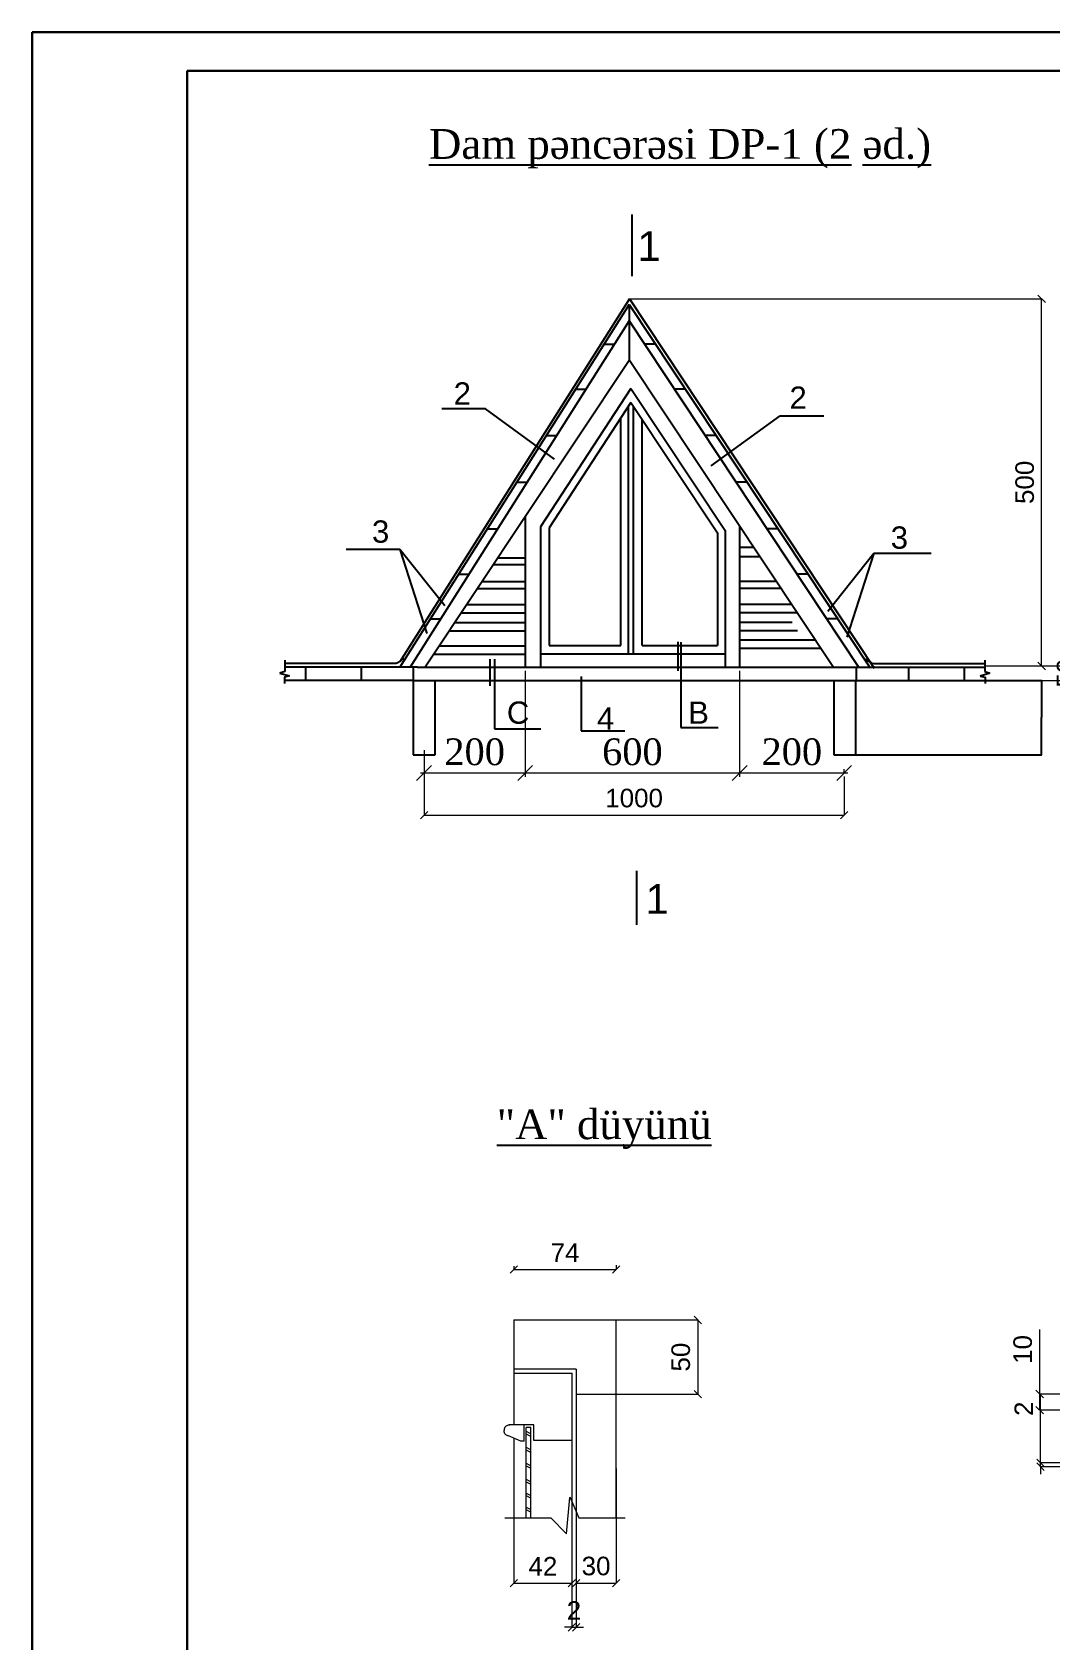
# Model space of a CAD drawing. Header units: millimetres. Extents: x 120281 to 1416367021, y -641565767 to 918373.
# Drawn here: x 625445 to 639161, y 718719 to 740379 of the extents above; entities that cross this region are included whole.
import ezdxf

# ---------------------------------------------------------------- set-up
doc = ezdxf.new("R2010")
doc.units = ezdxf.units.MM
doc.layers.add('doseme ekspilikasyasi', color=7, linetype='Continuous')
doc.layers.add('oxlar', color=150, linetype='Continuous', lineweight=20)
doc.layers.add('размер2', color=210, linetype='Continuous', lineweight=15)
doc.styles.get("Standard").update_dxf_attribs({"font": 'arial.ttf'})
doc.styles.add('standart2', font='times.ttf', dxfattribs={"height": 360})
doc.dimstyles.new('olcu ic pese', dxfattribs={"dimtxt": 360, "dimasz": 200, "dimexe": 50, "dimexo": 50, "dimgap": 100, "dimtad": 1, "dimdec": 0, "dimzin": 0, "dimdsep": 46, "dimtxsty": 'standart2', "dimblk": 'OBLIQUE', "dimcen": 0.09, "dimdle": 50, "dimclrd": 256, "dimclre": 256, "dimclrt": 256, "dimadec": 0, "dimazin": 0, "dimtfac": 1, "dimtdec": 0, "dimtofl": 0, "dimtmove": 0, "dimatfit": 3, "dimldrblk": 'OBLIQUE', "dimfxl": 200, "dimtolj": 1, "dimtzin": 0, "dimlwd": 9, "dimlwe": 9, "dimarcsym": 0})
doc.dimstyles.new('OLCU OXU XARICI', dxfattribs={"dimtxt": 250, "dimasz": 100, "dimexe": 1.25, "dimexo": 0.625, "dimgap": 100, "dimtad": 1, "dimtxsty": 'Standard', "dimblk": 'OBLIQUE', "dimcen": 2.5, "dimadec": 0, "dimazin": 0, "dimtfac": 1, "dimtmove": 0, "dimatfit": 3, "dimldrblk": 'OBLIQUE', "dimfxl": 1, "dimlwd": 9, "dimlwe": 9, "dimarcsym": 0})
doc.dimstyles.get("Standard").update_dxf_attribs({"dimtxt": 0.18, "dimasz": 0.18, "dimexe": 0.18, "dimexo": 0.0625, "dimgap": 0.09, "dimtad": 0, "dimtih": 1, "dimtoh": 1, "dimdec": 4, "dimzin": 0, "dimdsep": 46, "dimtxsty": 'Standard', "dimcen": 0.09, "dimadec": 0, "dimazin": 0, "dimtfac": 1, "dimtdec": 4, "dimtofl": 0, "dimtmove": 0, "dimatfit": 3, "dimfxl": 1, "dimtolj": 1, "dimtzin": 0, "dimarcsym": 0})

# ---------------------------------------------------------------- blocks, each defined once
blk = doc.blocks.new('*D302')
at = {"color": 0, "lineweight": -2, "transparency": 16777216}
for p, q in [((638270, 731648), (639038, 731648)), ((639037, 731648), (639037, 731149)), ((639037, 730650), (639037, 731149)), ((636537, 730650), (639038, 730650))]:
    blk.add_line(p, q, dxfattribs=at)
at = {"color": 0, "lineweight": 53, "transparency": 16777216}
for points in [[(639037, 731648), (639037, 731648), (639037, 731648)], [(639037, 730650), (639037, 730650), (639037, 730650)]]:
    blk.add_solid(points, dxfattribs=at)
at = {"layer": 'Defpoints', "color": 0, "lineweight": 53, "transparency": 16777216}
for p in [(638270, 731648), (639037, 731648), (636537, 730650)]:
    blk.add_point(p, dxfattribs=at)
at = {"color": 0, "transparency": 16777216, "insert": (639037, 731149), "char_height": 0.18, "attachment_point": 5}
blk.add_mtext('\\A1;200', dxfattribs=at)
blk = doc.blocks.new('_Oblique')
at = {"color": 0, "linetype": 'ByBlock', "lineweight": -2}
blk.add_line((-0.5, -0.5), (0.5, 0.5), dxfattribs=at)
blk = doc.blocks.new('*D303')
at = {"layer": 'Defpoints', "color": 0, "lineweight": 53, "transparency": 16777216}
for p in [(638274, 731845), (639594, 731845), (638270, 731648)]:
    blk.add_point(p, dxfattribs=at)
at = {"layer": 'oxlar', "color": 0, "lineweight": 9, "transparency": 16777216}
for p, q in [((639594, 731845), (639594, 731945)), ((638274, 731845), (639596, 731845)), ((639594, 731648), (639594, 731845)), ((638271, 731648), (639596, 731648)), ((639594, 731648), (639594, 731548))]:
    blk.add_line(p, q, dxfattribs=at)
at = {"layer": 'oxlar', "color": 0, "lineweight": 9, "transparency": 16777216, "xscale": 100, "yscale": 100, "zscale": 100}
for p, rotation in [((639594, 731845), 270), ((639594, 731648), 90)]:
    blk.add_blockref('_Oblique', p, dxfattribs=dict(at, rotation=rotation))
at = {"layer": 'oxlar', "color": 0, "transparency": 16777216, "insert": (639367, 731747), "char_height": 250, "attachment_point": 5, "rotation": 90}
blk.add_mtext('50', dxfattribs=at)
blk = doc.blocks.new('*D304')
at = {"layer": 'Defpoints', "color": 0, "lineweight": 53, "transparency": 16777216}
for p in [(633487, 736789), (639037, 736789), (638274, 731845)]:
    blk.add_point(p, dxfattribs=at)
at = {"layer": 'oxlar', "color": 0, "lineweight": 9, "transparency": 16777216}
for p, q in [((633487, 736789), (639039, 736789)), ((639037, 731845), (639037, 736789)), ((638274, 731845), (639039, 731845))]:
    blk.add_line(p, q, dxfattribs=at)
at = {"layer": 'oxlar', "color": 0, "lineweight": 9, "transparency": 16777216, "xscale": 100, "yscale": 100, "zscale": 100}
for p, rotation in [((639037, 736789), 90), ((639037, 731845), 270)]:
    blk.add_blockref('_Oblique', p, dxfattribs=dict(at, rotation=rotation))
at = {"layer": 'oxlar', "color": 0, "transparency": 16777216, "insert": (638810, 734317), "char_height": 250, "attachment_point": 5, "rotation": 90}
blk.add_mtext('500', dxfattribs=at)
blk = doc.blocks.new('*D284')
at = {"layer": 'Defpoints', "color": 0, "lineweight": 53, "transparency": 16777216}
for p in [(639023, 721115), (640663, 721064), (640671, 721115)]:
    blk.add_point(p, dxfattribs=at)
at = {"layer": 'oxlar', "color": 0, "lineweight": 9, "transparency": 16777216}
for p, q in [((639023, 721115), (639023, 722027)), ((640671, 721115), (639022, 721115)), ((640662, 721064), (639022, 721064)), ((639023, 721064), (639023, 721115)), ((639023, 721064), (639023, 720964))]:
    blk.add_line(p, q, dxfattribs=at)
at = {"layer": 'oxlar', "color": 0, "lineweight": 9, "transparency": 16777216, "xscale": 100, "yscale": 100, "zscale": 100}
for p, rotation in [((639023, 721115), 270), ((639023, 721064), 90)]:
    blk.add_blockref('_Oblique', p, dxfattribs=dict(at, rotation=rotation))
at = {"layer": 'oxlar', "color": 0, "transparency": 16777216, "insert": (638797, 721844), "char_height": 250, "attachment_point": 5, "rotation": 90}
blk.add_mtext('2', dxfattribs=at)
blk = doc.blocks.new('*D286')
at = {"layer": 'Defpoints', "color": 0, "lineweight": 53, "transparency": 16777216}
for p in [(639011, 722042), (640635, 722042), (640709, 721825)]:
    blk.add_point(p, dxfattribs=at)
at = {"layer": 'oxlar', "color": 0, "lineweight": 9, "transparency": 16777216}
for p, q in [((639011, 722042), (639011, 722909)), ((640635, 722042), (639010, 722042)), ((639011, 721825), (639011, 722042)), ((640709, 721825), (639010, 721825))]:
    blk.add_line(p, q, dxfattribs=at)
at = {"layer": 'oxlar', "color": 0, "lineweight": 9, "transparency": 16777216, "xscale": 100, "yscale": 100, "zscale": 100}
for p, rotation in [((639011, 722042), 90), ((639011, 721825), 270)]:
    blk.add_blockref('_Oblique', p, dxfattribs=dict(at, rotation=rotation))
at = {"layer": 'oxlar', "color": 0, "transparency": 16777216, "insert": (638783, 722642), "char_height": 250, "attachment_point": 5, "rotation": 90}
blk.add_mtext('10', dxfattribs=at)
blk = doc.blocks.new('*D293')
at = {"layer": 'Defpoints', "color": 0, "lineweight": 53, "transparency": 16777216}
for p in [(632712, 721790), (631932, 720712), (632712, 719497)]:
    blk.add_point(p, dxfattribs=at)
at = {"layer": 'oxlar', "color": 0, "lineweight": 9, "transparency": 16777216}
for p, q in [((632712, 721789), (632712, 719496)), ((631932, 720712), (631932, 719496)), ((631932, 719497), (632712, 719497))]:
    blk.add_line(p, q, dxfattribs=at)
at = {"layer": 'oxlar', "color": 0, "lineweight": 9, "transparency": 16777216, "xscale": 100, "yscale": 100, "zscale": 100, "rotation": 180}
blk.add_blockref('_Oblique', (631932, 719497), dxfattribs=at)
at = {"layer": 'oxlar', "color": 0, "lineweight": 9, "transparency": 16777216, "xscale": 100, "yscale": 100, "zscale": 100}
blk.add_blockref('_Oblique', (632712, 719497), dxfattribs=at)
at = {"layer": 'oxlar', "color": 0, "transparency": 16777216, "insert": (632322, 719723), "char_height": 250, "attachment_point": 5}
blk.add_mtext('42', dxfattribs=at)
blk = doc.blocks.new('*D294')
at = {"layer": 'Defpoints', "color": 0, "lineweight": 53, "transparency": 16777216}
for p in [(632769, 722128), (632712, 721790), (632769, 718901)]:
    blk.add_point(p, dxfattribs=at)
at = {"layer": 'oxlar', "color": 0, "lineweight": 9, "transparency": 16777216}
for p, q in [((632769, 722127), (632769, 718900)), ((632712, 721789), (632712, 718900)), ((632712, 718901), (632612, 718901)), ((632712, 718901), (632769, 718901)), ((632769, 718901), (632869, 718901))]:
    blk.add_line(p, q, dxfattribs=at)
at = {"layer": 'oxlar', "color": 0, "lineweight": 9, "transparency": 16777216, "xscale": 100, "yscale": 100, "zscale": 100}
blk.add_blockref('_Oblique', (632712, 718901), dxfattribs=at)
at = {"layer": 'oxlar', "color": 0, "lineweight": 9, "transparency": 16777216, "xscale": 100, "yscale": 100, "zscale": 100, "rotation": 180}
blk.add_blockref('_Oblique', (632769, 718901), dxfattribs=at)
at = {"layer": 'oxlar', "color": 0, "transparency": 16777216, "insert": (632740, 719127), "char_height": 250, "attachment_point": 5}
blk.add_mtext('2', dxfattribs=at)
blk = doc.blocks.new('*D295')
at = {"layer": 'Defpoints', "color": 0, "lineweight": 53, "transparency": 16777216}
for p in [(632769, 722128), (633307, 721040), (633307, 719497)]:
    blk.add_point(p, dxfattribs=at)
at = {"layer": 'oxlar', "color": 0, "lineweight": 9, "transparency": 16777216}
for p, q in [((632769, 722127), (632769, 719496)), ((633307, 721039), (633307, 719496)), ((632769, 719497), (633307, 719497))]:
    blk.add_line(p, q, dxfattribs=at)
at = {"layer": 'oxlar', "color": 0, "lineweight": 9, "transparency": 16777216, "xscale": 100, "yscale": 100, "zscale": 100, "rotation": 180}
blk.add_blockref('_Oblique', (632769, 719497), dxfattribs=at)
at = {"layer": 'oxlar', "color": 0, "lineweight": 9, "transparency": 16777216, "xscale": 100, "yscale": 100, "zscale": 100}
blk.add_blockref('_Oblique', (633307, 719497), dxfattribs=at)
at = {"layer": 'oxlar', "color": 0, "transparency": 16777216, "insert": (633038, 719725), "char_height": 250, "attachment_point": 5}
blk.add_mtext('30', dxfattribs=at)
blk = doc.blocks.new('*D296')
at = {"layer": 'Defpoints', "color": 0, "lineweight": 53, "transparency": 16777216}
for p in [(633220, 723039), (633276, 722039), (634407, 722039)]:
    blk.add_point(p, dxfattribs=at)
at = {"layer": 'oxlar', "color": 0, "lineweight": 9, "transparency": 16777216}
for p, q in [((633221, 723039), (634408, 723039)), ((634407, 723039), (634407, 722039)), ((633277, 722039), (634408, 722039))]:
    blk.add_line(p, q, dxfattribs=at)
at = {"layer": 'oxlar', "color": 0, "lineweight": 9, "transparency": 16777216, "xscale": 100, "yscale": 100, "zscale": 100}
for p, rotation in [((634407, 723039), 90), ((634407, 722039), 270)]:
    blk.add_blockref('_Oblique', p, dxfattribs=dict(at, rotation=rotation))
at = {"layer": 'oxlar', "color": 0, "transparency": 16777216, "insert": (634179, 722539), "char_height": 250, "attachment_point": 5, "rotation": 90}
blk.add_mtext('50', dxfattribs=at)
blk = doc.blocks.new('*D297')
at = {"layer": 'Defpoints', "color": 0, "lineweight": 53, "transparency": 16777216}
for p in [(631932, 723765), (633307, 723776), (633307, 723720)]:
    blk.add_point(p, dxfattribs=at)
at = {"layer": 'oxlar', "color": 0, "lineweight": 9, "transparency": 16777216}
for p, q in [((631932, 723764), (631932, 723719)), ((631932, 723720), (633307, 723720)), ((633307, 723775), (633307, 723719))]:
    blk.add_line(p, q, dxfattribs=at)
at = {"layer": 'oxlar', "color": 0, "lineweight": 9, "transparency": 16777216, "xscale": 100, "yscale": 100, "zscale": 100, "rotation": 180}
blk.add_blockref('_Oblique', (631932, 723720), dxfattribs=at)
at = {"layer": 'oxlar', "color": 0, "lineweight": 9, "transparency": 16777216, "xscale": 100, "yscale": 100, "zscale": 100}
blk.add_blockref('_Oblique', (633307, 723720), dxfattribs=at)
at = {"layer": 'oxlar', "color": 0, "transparency": 16777216, "insert": (632620, 723945), "char_height": 250, "attachment_point": 5}
blk.add_mtext('74', dxfattribs=at)
blk = doc.blocks.new('*D298')
at = {"layer": 'Defpoints', "color": 0, "lineweight": 53, "transparency": 16777216}
for p in [(630722, 730712), (636378, 730357), (636378, 729837)]:
    blk.add_point(p, dxfattribs=at)
at = {"layer": 'oxlar', "color": 0, "lineweight": 9, "transparency": 16777216}
for p, q in [((630722, 730712), (630722, 729836)), ((636378, 730356), (636378, 729836)), ((630722, 729837), (636378, 729837))]:
    blk.add_line(p, q, dxfattribs=at)
at = {"layer": 'oxlar', "color": 0, "lineweight": 9, "transparency": 16777216, "xscale": 100, "yscale": 100, "zscale": 100, "rotation": 180}
blk.add_blockref('_Oblique', (630722, 729837), dxfattribs=at)
at = {"layer": 'oxlar', "color": 0, "lineweight": 9, "transparency": 16777216, "xscale": 100, "yscale": 100, "zscale": 100}
blk.add_blockref('_Oblique', (636378, 729837), dxfattribs=at)
at = {"layer": 'oxlar', "color": 0, "transparency": 16777216, "insert": (633550, 730065), "char_height": 250, "attachment_point": 5}
blk.add_mtext('1000', dxfattribs=at)
blk = doc.blocks.new('*D325')
at = {"layer": 'Defpoints', "color": 0, "lineweight": 53, "transparency": 16777216}
for p in [(632084, 731829), (630722, 730712), (632084, 730404)]:
    blk.add_point(p, dxfattribs=at)
at = {"layer": 'doseme ekspilikasyasi', "lineweight": 9, "transparency": 16777216}
for p, q in [((632084, 731779), (632084, 730354)), ((630722, 730662), (630722, 730354)), ((630672, 730404), (632134, 730404))]:
    blk.add_line(p, q, dxfattribs=at)
at = {"layer": 'doseme ekspilikasyasi', "lineweight": 9, "transparency": 16777216, "xscale": 200, "yscale": 200, "zscale": 200, "rotation": 180}
blk.add_blockref('_Oblique', (630722, 730404), dxfattribs=at)
at = {"layer": 'doseme ekspilikasyasi', "lineweight": 9, "transparency": 16777216, "xscale": 200, "yscale": 200, "zscale": 200}
blk.add_blockref('_Oblique', (632084, 730404), dxfattribs=at)
at = {"layer": 'doseme ekspilikasyasi', "lineweight": 15, "transparency": 16777216, "insert": (631403, 730687), "char_height": 360, "attachment_point": 5, "style": 'standart2'}
blk.add_mtext('\\A1;200', dxfattribs=at)
blk = doc.blocks.new('*D326')
at = {"layer": 'Defpoints', "color": 0, "lineweight": 53, "transparency": 16777216}
for p in [(632084, 731829), (634971, 731829), (634971, 730404)]:
    blk.add_point(p, dxfattribs=at)
at = {"layer": 'doseme ekspilikasyasi', "lineweight": 9, "transparency": 16777216}
for p, q in [((632084, 731779), (632084, 730354)), ((634971, 731779), (634971, 730354)), ((632034, 730404), (635021, 730404))]:
    blk.add_line(p, q, dxfattribs=at)
at = {"layer": 'doseme ekspilikasyasi', "lineweight": 9, "transparency": 16777216, "xscale": 200, "yscale": 200, "zscale": 200, "rotation": 180}
blk.add_blockref('_Oblique', (632084, 730404), dxfattribs=at)
at = {"layer": 'doseme ekspilikasyasi', "lineweight": 9, "transparency": 16777216, "xscale": 200, "yscale": 200, "zscale": 200}
blk.add_blockref('_Oblique', (634971, 730404), dxfattribs=at)
at = {"layer": 'doseme ekspilikasyasi', "lineweight": 15, "transparency": 16777216, "insert": (633527, 730687), "char_height": 360, "attachment_point": 5, "style": 'standart2'}
blk.add_mtext('\\A1;600', dxfattribs=at)
blk = doc.blocks.new('*D327')
at = {"layer": 'Defpoints', "color": 0, "lineweight": 53, "transparency": 16777216}
for p in [(634971, 731829), (636378, 730404), (636378, 730357)]:
    blk.add_point(p, dxfattribs=at)
at = {"layer": 'doseme ekspilikasyasi', "lineweight": 9, "transparency": 16777216}
for p, q in [((634971, 731779), (634971, 730354)), ((634921, 730404), (636428, 730404)), ((636378, 730407), (636378, 730454))]:
    blk.add_line(p, q, dxfattribs=at)
at = {"layer": 'doseme ekspilikasyasi', "lineweight": 9, "transparency": 16777216, "xscale": 200, "yscale": 200, "zscale": 200, "rotation": 180}
blk.add_blockref('_Oblique', (634971, 730404), dxfattribs=at)
at = {"layer": 'doseme ekspilikasyasi', "lineweight": 9, "transparency": 16777216, "xscale": 200, "yscale": 200, "zscale": 200}
blk.add_blockref('_Oblique', (636378, 730404), dxfattribs=at)
at = {"layer": 'doseme ekspilikasyasi', "lineweight": 15, "transparency": 16777216, "insert": (635674, 730687), "char_height": 360, "attachment_point": 5, "style": 'standart2'}
blk.add_mtext('\\A1;200', dxfattribs=at)

msp = doc.modelspace()

# ---------------------------------------------------------------- linework, layer by layer
at = {"linetype": 'Continuous'}
for p, q in [((633518.8518, 737925.32317), (633518.8518, 737094.9277)), ((633484.21036, 736711.6547), (630396.64189, 731829.0155)), ((633486.63251, 736789.02086), (630396.76143, 731902.74034)), ((633484.21036, 736711.6547), (636729.02232, 731818.12315)), ((633486.63251, 736789.02086), (636784.31256, 731815.75843)), ((633487.14996, 735956.45197), (633487.14996, 736701.01768)), ((633487.14996, 735956.45197), (633487.14996, 736701.01768)), ((633484.11186, 736489.80723), (630536.83007, 731829.0155)), ((633484.11186, 736489.80723), (636577.52439, 731824.60259)), ((633146.16788, 736177.07888), (633286.35606, 736177.07888)), ((633838.67789, 736177.07888), (633691.47636, 736177.07888)), ((633485.61854, 735958.4831), (630736.08897, 731826.59984)), ((633487.14996, 735960.47574), (636236.67953, 731828.59248)), ((633507.03969, 735582.54253), (632288.96824, 733716.32918)), ((632763.79594, 735572.40104), (632903.98412, 735572.40104)), ((633507.03969, 735582.54253), (634775.91727, 733668.83775)), ((634239.62879, 735572.40104), (634092.42726, 735572.40104)), ((633507.73136, 735391.05884), (632405.94549, 733703.00721)), ((633475.79174, 732009.29872), (633475.79174, 735342.12399)), ((633507.73136, 735391.05884), (634670.67787, 733637.11793)), ((633539.87657, 732009.29872), (633539.87657, 735342.57785)), ((631547.78698, 735305.96194), (630961.02425, 735305.96194)), ((632478.8488, 734628.82607), (631547.78698, 735305.96194)), ((633372.73322, 732122.66655), (633372.73322, 735184.2275)), ((633659.93072, 732121.44095), (633659.93072, 735161.51372)), ((634585.50491, 734537.40055), (635516.56673, 735214.53642)), ((635516.56673, 735214.53642), (636104.22971, 735214.53642)), ((632370.00447, 734949.66451), (632510.19265, 734949.66451)), ((634656.01083, 734949.66451), (634507.90006, 734949.66451)), ((631971.53857, 734319.5359), (632111.72675, 734319.5359)), ((635062.68958, 734319.5359), (634914.57881, 734319.5359)), ((632083.63007, 733851.63079), (632083.63007, 731828.59248)), ((634775.91727, 734023.76769), (634775.91727, 734021.61388)), ((631573.96668, 733690.82107), (631714.15486, 733690.82107)), ((632288.96824, 733716.32918), (632288.96824, 731828.59248)), ((632405.94549, 733703.00721), (632405.94549, 732122.66655)), ((634670.67787, 733637.11793), (634670.67787, 732121.44095)), ((634775.91727, 733668.83775), (634775.91727, 731832.29494)), ((634970.865, 733730.80802), (634970.865, 731828.59248)), ((635487.27032, 733690.82107), (635339.15954, 733690.82107)), ((630395.58988, 733415.03381), (629675.22859, 733415.03381)), ((630395.58988, 733415.03381), (630759.61077, 732282.52436)), ((631001.79223, 732653.18491), (630395.58988, 733415.03381)), ((634970.865, 733446.5482), (635160.02349, 733446.5482)), ((631658.31405, 733212.48287), (632083.63007, 733212.48287)), ((631717.02691, 733300.71421), (632083.63007, 733300.71421)), ((634970.865, 733317.62153), (635245.81673, 733317.62153)), ((636159.35113, 732584.87506), (636779.96963, 733364.84155)), ((636779.96963, 733364.84155), (636415.94874, 732232.3321)), ((636779.96963, 733364.84155), (637551.24805, 733364.84155)), ((631188.18386, 733080.74932), (631328.37204, 733080.74932)), ((631505.92505, 732983.47876), (632083.63007, 732983.47876)), ((635468.16944, 732983.47876), (634970.865, 732983.47876)), ((635891.79782, 733080.74932), (635744.59629, 733080.74932)), ((631440.927, 732885.80228), (632083.63007, 732885.80228)), ((635533.1675, 732885.80228), (634970.865, 732885.80228)), ((631223.93562, 732559.71631), (632083.63007, 732559.71631)), ((631297.54198, 732670.32901), (632083.63007, 732670.32901)), ((635676.55251, 732670.32901), (634970.865, 732670.32901)), ((635750.15887, 732559.71631), (634970.865, 732559.71631)), ((630808.76998, 732480.74932), (630948.95816, 732480.74932)), ((631062.69186, 732317.40562), (632083.63007, 732317.40562)), ((631136.29823, 732428.01833), (632083.63007, 732428.01833)), ((635676.55251, 732428.01833), (634970.865, 732428.01833)), ((635750.15887, 732317.40562), (634970.865, 732317.40562)), ((636300.33299, 732480.74932), (636154.12727, 732480.74932)), ((630927.64633, 732114.46459), (632083.63007, 732114.46459)), ((632405.94549, 732122.66655), (633372.73322, 732122.66655)), ((633659.93072, 732121.44095), (634670.67787, 732121.44095)), ((634140.42447, 732171.41997), (634140.42447, 731777.65168)), ((634178.6914, 732167.48072), (634178.6914, 731018.0689)), ((635996.11115, 732190.10904), (634970.865, 732190.10904)), ((628845.83934, 731922.13099), (628845.83934, 731769.11011)), ((630331.18225, 731879.0155), (628849.55308, 731879.0155)), ((630854.03997, 732003.85189), (632083.63007, 732003.85189)), ((631609.29711, 731938.10151), (631609.29711, 731576.81199)), ((631670.93859, 731937.71625), (631670.93859, 730999.6763)), ((632294.35767, 732009.29872), (634781.30669, 732009.29872)), ((636069.71751, 732079.49634), (634970.865, 732079.49634)), ((636779.93522, 731878.59248), (638270.06472, 731878.59248)), ((638273.77845, 731921.70797), (638273.77845, 731768.68709)), ((628845.83934, 731769.11011), (628778.15703, 731748.51115)), ((628778.15703, 731748.51115), (628910.57895, 731710.25593)), ((628910.57895, 731710.25593), (628842.89663, 731695.54238)), ((628842.89663, 731695.54238), (628842.89663, 731607.26111)), ((630629.33488, 731829.0155), (628849.55308, 731829.0155)), ((629124.57355, 731829.0155), (629124.57355, 731646.48922)), ((629874.17052, 731829.0155), (629874.17052, 731646.48922)), ((630576.21903, 731829.0155), (630576.21903, 731646.48922)), ((630635.38212, 731829.0155), (630627.77137, 731829.0155)), ((630629.21054, 731828.59248), (636484.23568, 731828.59248)), ((632836.19636, 731705.25184), (632836.19636, 730969.53081)), ((634970.865, 731828.59248), (636283.15163, 731828.59248)), ((636484.23568, 731828.59248), (638270.06472, 731828.59248)), ((636538.61762, 731828.59248), (636538.61762, 731646.06619)), ((637245.44727, 731828.59248), (637245.44727, 731646.06619)), ((637995.04424, 731828.59248), (637995.04424, 731646.06619)), ((638341.46077, 731748.08812), (638209.03885, 731709.8329)), ((638209.03885, 731709.8329), (638276.72116, 731695.11936)), ((638273.77845, 731768.68709), (638341.46077, 731748.08812)), ((638276.72116, 731695.11936), (638276.72116, 731606.83808)), ((630583.498, 731648.30926), (628849.55308, 731648.30926)), ((630576.21903, 731648.30926), (630576.21903, 730648.30926)), ((630576.21903, 731648.30926), (636536.85976, 731648.30926)), ((630872.71167, 730649.57198), (630872.71167, 731648.30926)), ((636240.36713, 731648.30926), (636240.36713, 730648.30926)), ((636536.11979, 731647.88623), (638270.06472, 731647.88623)), ((636536.85976, 730649.57198), (636536.85976, 731648.30926)), ((634178.6914, 731018.0689), (634679.96235, 731018.0689)), ((631670.93859, 730999.6763), (632293.28926, 730999.6763)), ((632836.19636, 730969.53081), (633422.9106, 730969.53081)), ((630576.21903, 730649.57198), (630872.71167, 730649.57198)), ((636240.36713, 730649.57198), (636536.85976, 730649.57198)), ((633581.86536, 729087.97847), (633581.86536, 728359.93668))]:
    msp.add_line(p, q, dxfattribs=at)
for centre, radius, start, end in [((630316.45921, 732033.64781), 151.61076, 264.512931694, 328.223590661), ((636805.61616, 732030.16186), 153.57478, 211.776409339, 275.487068306)]:
    msp.add_arc(centre, radius, start, end, dxfattribs=at)
at = {"layer": 'oxlar'}
for p, q in [((631932.00227, 723039.16676), (631932.00227, 721627.25809)), ((631932.00227, 723039.16676), (633307.00227, 723039.16676)), ((633307.00227, 720376.38905), (633307.00227, 723039.16676)), ((632768.82207, 722376.21584), (631932.00227, 722376.21584)), ((632768.82207, 722376.21584), (632768.82207, 722039.16676)), ((631932.00227, 722324.68022), (632713.82341, 722324.68022)), ((632711.74798, 722324.68022), (632711.74798, 721415.79585)), ((632768.82207, 722039.16676), (633307.00227, 722039.16676)), ((632025.58773, 721408.18463), (631856.58382, 721480.20486)), ((632198.46998, 721627.25809), (631866.05806, 721627.25809)), ((632069.71787, 721408.18463), (632069.71787, 721627.25809)), ((632095.87712, 720376.38905), (632095.87712, 721593.75129)), ((632161.57259, 721593.75129), (632095.87712, 721593.75129)), ((632095.87712, 721542.21204), (632161.57259, 721506.98808)), ((632095.87712, 721507.26851), (632161.57259, 721472.04454)), ((632161.57259, 720376.38905), (632161.57259, 721593.75129)), ((632198.46998, 721415.79585), (632198.46998, 721627.25809)), ((631932.00227, 721448.06564), (631932.00227, 720376.38905)), ((632069.71787, 721408.18463), (632025.58773, 721408.18463)), ((632095.87712, 721327.12847), (632161.57259, 721291.90451)), ((632095.87712, 721292.18494), (632161.57259, 721256.96097)), ((632711.74798, 721415.79585), (632198.46998, 721415.79585)), ((632095.87712, 721112.0449), (632161.57259, 721076.82093)), ((632095.87712, 721077.10136), (632161.57259, 721041.8774)), ((632095.87712, 720896.96133), (632161.57259, 720861.73736)), ((632095.87712, 720862.01779), (632161.57259, 720826.79383)), ((632095.87712, 720708.98176), (632161.57259, 720673.7578)), ((632095.87712, 720674.03823), (632161.57259, 720638.81427)), ((632638.27893, 720158.0478), (632686.51735, 720650.07969)), ((632682.69088, 720658.89477), (632805.32166, 720376.38905)), ((632095.87712, 720521.0022), (632161.57259, 720485.77824)), ((632095.87712, 720486.05867), (632161.57259, 720450.8347)), ((631808.60029, 720376.38905), (632428.64968, 720376.38905)), ((632428.64968, 720376.38905), (632638.27893, 720158.0478)), ((632805.32166, 720376.38905), (633428.08043, 720376.38905))]:
    msp.add_line(p, q, dxfattribs=at)
msp.add_open_spline([(631856.58382, 721480.20486), (631856.58382, 721480.20486), (631826.41094, 721485.53852), (631811.49879, 721508.26312), (631801.37378, 721523.69259), (631800.83419, 721543.00471), (631803.09459, 721561.48967), (631805.25149, 721579.1282), (631810.11881, 721596.75841), (631822.70438, 721609.11343), (631843.76863, 721629.79183), (631877.33163, 721627.25809), (631877.33163, 721627.25809)], degree=3, knots=[0, 0, 0, 0, 1, 1, 1, 2, 2, 2, 3, 3, 3, 4, 4, 4, 4], dxfattribs=at)
at = {"layer": 'размер2', "color": 0, "lineweight": 30}
msp.add_lwpolyline([(625445.2643, 740378.50796), (669229.43475, 740378.50796), (669229.43475, 709416.84458), (625445.2643, 709416.84458), (625445.2643, 740378.50796)], dxfattribs=at)
msp.add_lwpolyline([(627530.2248, 739857.26784), (668708.19462, 739857.26784), (668708.19462, 709938.0847), (627530.2248, 709938.0847)], close=True, dxfattribs=at)

# ---------------------------------------------------------------- texts
at = {"color": 3, "char_height": 400, "attachment_point": 1}
for s, insert, width in [('{\\fTimes New Roman|b0|i0|c238|p18;\\LDam pəncərəsi DP-1 (\\fTimes New Roman|b0|i0|c204|p18;2\\fTimes New Roman|b0|i0|c238|p18; əd.)}', (630787.60245, 739073.36454), 7676.0586584), ('{\\fTimes New Roman|b0|i0|c238|p18;\\L"A" düyünü}', (631700.79569, 725873.75139), 6714.7950021)]:
    msp.add_mtext(s, dxfattribs=dict(at, insert=insert, width=width))
at = {"linetype": 'Continuous', "attachment_point": 5}
for s, insert, char_height in [('{1}', (633750.42986, 737497.39366), 400), ('{2}', (631236.93308, 735513.86888), 300), ('{2}', (635758.47086, 735457.08753), 300), ('{3}', (630137.15527, 733652.37033), 300), ('{3}', (637121.68935, 733571.46469), 300), ('{\\fArial|b0|i0|c0|p34;C}', (631987.34126, 731214.40346), 300), ('{4}', (633166.16384, 731139.31334), 300), ('{\\fArial|b0|i0|c238|p34;B}', (634418.07082, 731216.42816), 300), ('{1}', (633860.79177, 728708.42125), 400)]:
    msp.add_mtext(s, dxfattribs=dict(at, insert=insert, char_height=char_height))

# ---------------------------------------------------------------- dimensions: what is measured, and where the dimension line sits
dim = msp.add_linear_dim(base=(639037.39554, 731647.88623), p1=(636536.85976, 730649.57198), p2=(638270.06472, 731647.88623), angle=90, text='200', dimstyle='Standard', override={"dimtmove": 1})
dim.commit()
dim.dimension.update_dxf_attribs({"geometry": '*D302', "text_midpoint": (639037.39554, 731148.72911)})
at = {"layer": 'doseme ekspilikasyasi', "color": 4, "lineweight": 15}
dim = msp.add_linear_dim(base=(632083.63007, 730403.87071), p1=(630722.20303, 730711.54071), p2=(632083.63007, 731828.59248), text='200', dimstyle='olcu ic pese', dxfattribs=at)
dim.commit()
dim.dimension.update_dxf_attribs({"geometry": '*D325', "text_midpoint": (631402.91655, 730686.98534)})
for base, p1, p2, text, picture, middle in [((634970.865, 730403.87071), (632083.63007, 731828.59248), (634970.865, 731828.59248), '600', '*D326', (633527.24753, 730686.98534)), ((636378.1031, 730403.87071), (634970.865, 731828.59248), (636378.1031, 730356.61162), '200', '*D327', (635674.48405, 730686.98534))]:
    dim = msp.add_linear_dim(base=base, p1=p1, p2=p2, text=text, dimstyle='olcu ic pese', override={"dimtmove": 1}, dxfattribs=at)
    dim.commit()
    dim.dimension.update_dxf_attribs({"geometry": picture, "text_midpoint": middle})
at = {"layer": 'oxlar'}
for base, p1, p2, angle, text, picture, middle in [((639037.39554, 736789.02086), (638273.77845, 731845.19753), (633486.63251, 736789.02086), 90, '500', '*D304', (638809.75229, 734317.10919)), ((634407.13502, 722039.16676), (633219.8874, 723039.16676), (633276.05093, 722039.16676), 270, '50', '*D296', (634179.49178, 722539.16676))]:
    dim = msp.add_linear_dim(base=base, p1=p1, p2=p2, angle=angle, text=text, dimstyle='OLCU OXU XARICI', dxfattribs=at)
    dim.commit()
    dim.dimension.update_dxf_attribs({"geometry": picture, "text_midpoint": middle})
for base, p1, p2, text, picture, middle in [((639594.44013, 731845.19753), (638270.06472, 731647.88623), (638273.77845, 731845.19753), '50', '*D303', (639594.44013, 731746.54188)), ((639010.90852, 722041.79617), (640709.40867, 721825.04384), (640635.3442, 722041.79617), '10', '*D286', (639010.90852, 722641.97642)), ((639022.79662, 721115.05362), (640662.77001, 721063.518), (640671.13494, 721115.05362), '2', '*D284', (639022.79662, 721844.10913))]:
    dim = msp.add_linear_dim(base=base, p1=p1, p2=p2, angle=90, text=text, dimstyle='OLCU OXU XARICI', dxfattribs=at)
    dim.commit()
    dim.dimension.update_dxf_attribs({"geometry": picture, "text_midpoint": middle, "dimtype": 160})
for base, p1, p2, text, picture, middle in [((636378.1031, 729837.31533), (630722.20303, 730712.16571), (636378.1031, 730356.61162), '1000', '*D298', (633550.15306, 730064.95858)), ((633307.00227, 723720.33421), (631932.00227, 723764.503), (633307.00227, 723775.73571), '74', '*D297', (632619.50227, 723945.33421)), ((632711.74798, 719497.40302), (631932.00227, 720712.17916), (632711.74798, 721789.63277), '42', '*D293', (632321.87512, 719722.91461))]:
    dim = msp.add_linear_dim(base=base, p1=p1, p2=p2, text=text, dimstyle='OLCU OXU XARICI', dxfattribs=at)
    dim.commit()
    dim.dimension.update_dxf_attribs({"geometry": picture, "text_midpoint": middle})
for base, p1, p2, text, picture, middle in [((632768.82207, 718901.14219), (632711.74798, 721789.63277), (632768.82207, 722127.65744), '2', '*D294', (632740.28502, 718901.14219)), ((633307.00227, 719497.40302), (632768.82207, 722127.65744), (633307.00227, 721039.64055), '30', '*D295', (633037.91217, 719497.40302))]:
    dim = msp.add_linear_dim(base=base, p1=p1, p2=p2, text=text, dimstyle='OLCU OXU XARICI', dxfattribs=at)
    dim.commit()
    dim.dimension.update_dxf_attribs({"geometry": picture, "text_midpoint": middle, "dimtype": 160})

doc.saveas('drawing.dxf')
